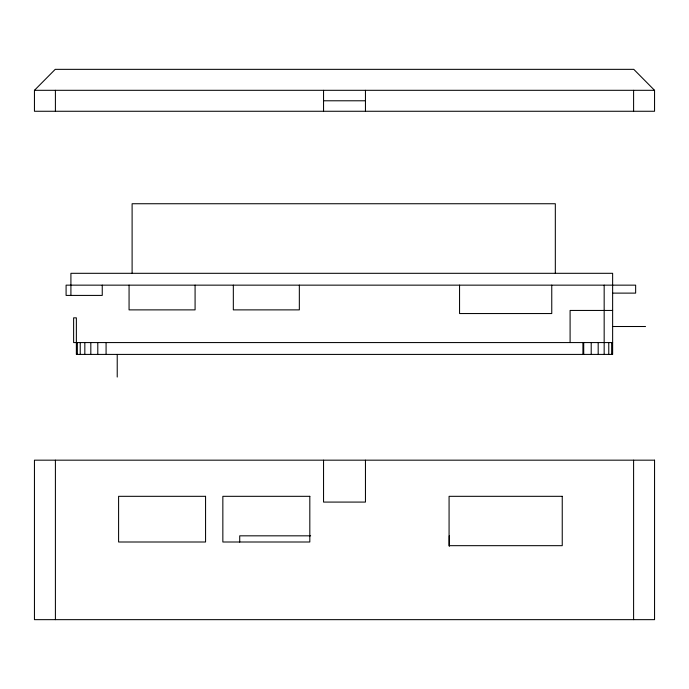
<?xml version="1.0" encoding="UTF-8"?>
<svg xmlns="http://www.w3.org/2000/svg" width="689" height="689" viewBox="0 0 689 689"><rect width="100%" height="100%" fill="white"/><g stroke="black" fill="none" stroke-linecap="round" stroke-linejoin="round"><path stroke-width="1.03" d="M34.45 90.311L55.223 69.348L633.777 69.348L654.55 90.311L654.55 111.265L34.45 111.265L34.45 90.311L654.55 90.311M323.546 100.783L365.454 100.783M612.633 293.118L635.646 293.118L635.646 285.151L66.092 285.151L66.092 295.417L102.248 295.417L102.248 285.151M612.633 310.446L570.096 310.446L570.096 342.571M612.633 326.508L645.541 326.508M612.633 342.571L73.62 342.571L73.62 317.844L76.367 317.844L76.367 354.413L612.633 354.413L612.633 273.309L70.915 273.309L70.915 295.417M310.644 535.827L239.72 535.827L239.72 542.114M633.596 90.311L633.596 111.265M633.596 460.174L633.596 619.652M611.651 342.571L611.651 354.413M608.766 342.571L608.766 354.413M604.167 285.151L604.167 354.413M598.181 342.571L598.181 354.413M591.205 342.571L591.205 354.413M583.721 342.571L583.721 354.413M582.92 342.571L582.92 354.413M555.325 273.309L555.325 203.737L132.107 203.737L132.107 273.309M551.76 285.151L551.76 313.547L459.554 313.547L459.554 285.151M449.28 535.827L449.28 546.299M365.454 90.311L365.454 111.265M365.454 460.174L365.454 502.083L323.546 502.083L323.546 460.174M323.546 90.311L323.546 111.265M299.336 285.151L299.336 309.878L233.33 309.878L233.33 285.151M195.082 285.151L195.082 309.878L129.067 309.878L129.067 285.151M117.225 354.413L117.225 377.047M106.08 342.571L106.08 354.413M97.795 342.571L97.795 354.413M90.819 342.571L90.819 354.413M84.833 342.571L84.833 354.413M80.234 342.571L80.234 354.413M77.349 342.571L77.349 354.413M55.404 90.311L55.404 111.265M55.404 460.174L55.404 619.652M654.55 460.174L34.45 460.174L34.45 619.652L654.55 619.652L654.55 460.174M205.563 496.321L118.594 496.321L118.594 542.002L205.563 542.002L205.563 496.321M309.817 496.321L222.848 496.321L222.848 542.002L309.817 542.002L309.817 496.321M562.241 496.321L449.073 496.321L449.073 545.671L562.241 545.671L562.241 496.321"/></g></svg>
